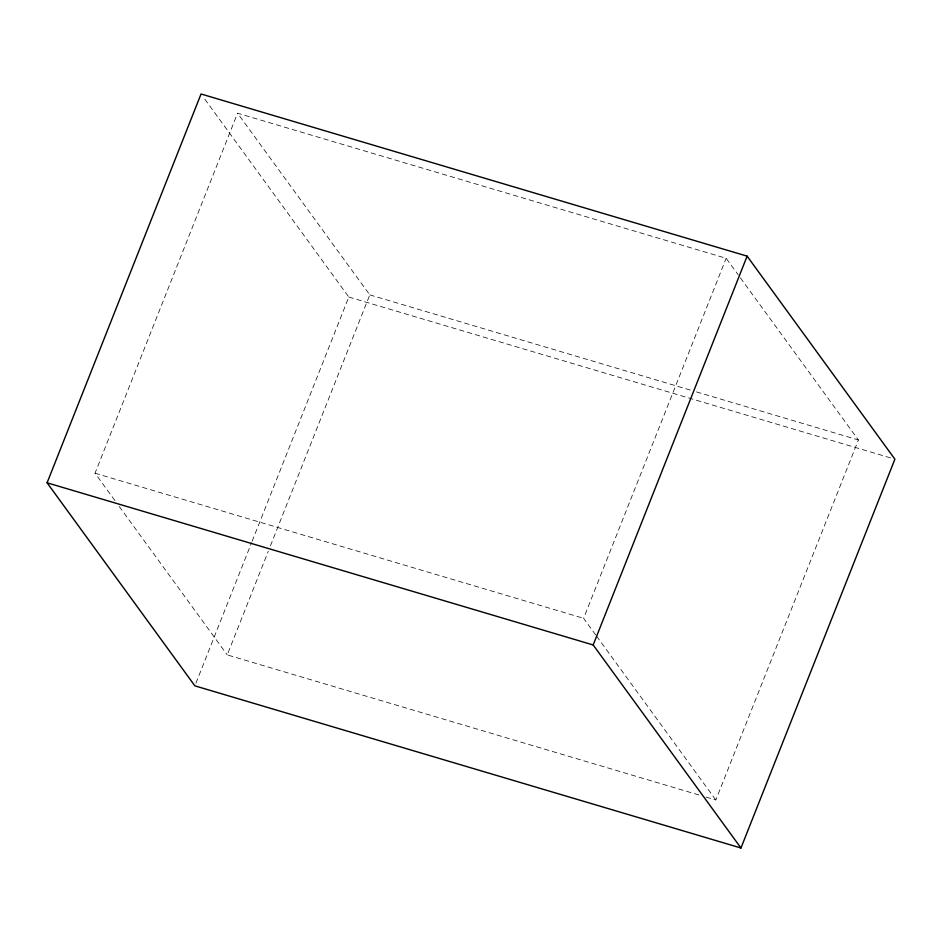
<?xml version="1.0" encoding="UTF-8"?>
<svg xmlns="http://www.w3.org/2000/svg" width="942" height="942" viewBox="0 0 942 942"><rect width="100%" height="100%" fill="white"/><g stroke="black" fill="none" stroke-linecap="round" stroke-linejoin="round"><path stroke-width="0.71" stroke-dasharray="4.71 3.53" d="M114.9 500.532L95.024 473.225L237.561 113.205L726.152 258.296L738.257 274.923M195.96 683.127L251.596 542.604M252.138 541.238L348.823 297.036L202.777 96.355M698.94 794.977L227.246 654.902L268.282 551.258M270.436 545.807L369.782 294.881L237.561 113.205M595.709 634.943L583.616 618.317L726.152 258.296M705.982 797.062L715.838 799.993L858.386 439.973L739.117 276.112M369.782 294.881L690.827 390.223M696.456 391.896L858.386 439.973M348.823 297.036L890.673 457.942M95.024 473.225L583.616 618.317M596.58 636.133L715.838 799.993M119.222 506.466L227.246 654.902"/><path stroke-width="1.41" d="M47.1 482.799L201.046 93.988L747.124 256.153L894.9 459.201L740.954 848.012L194.876 685.847L47.1 482.799L593.177 644.964L740.954 848.012M593.177 644.964L747.124 256.153"/></g></svg>
